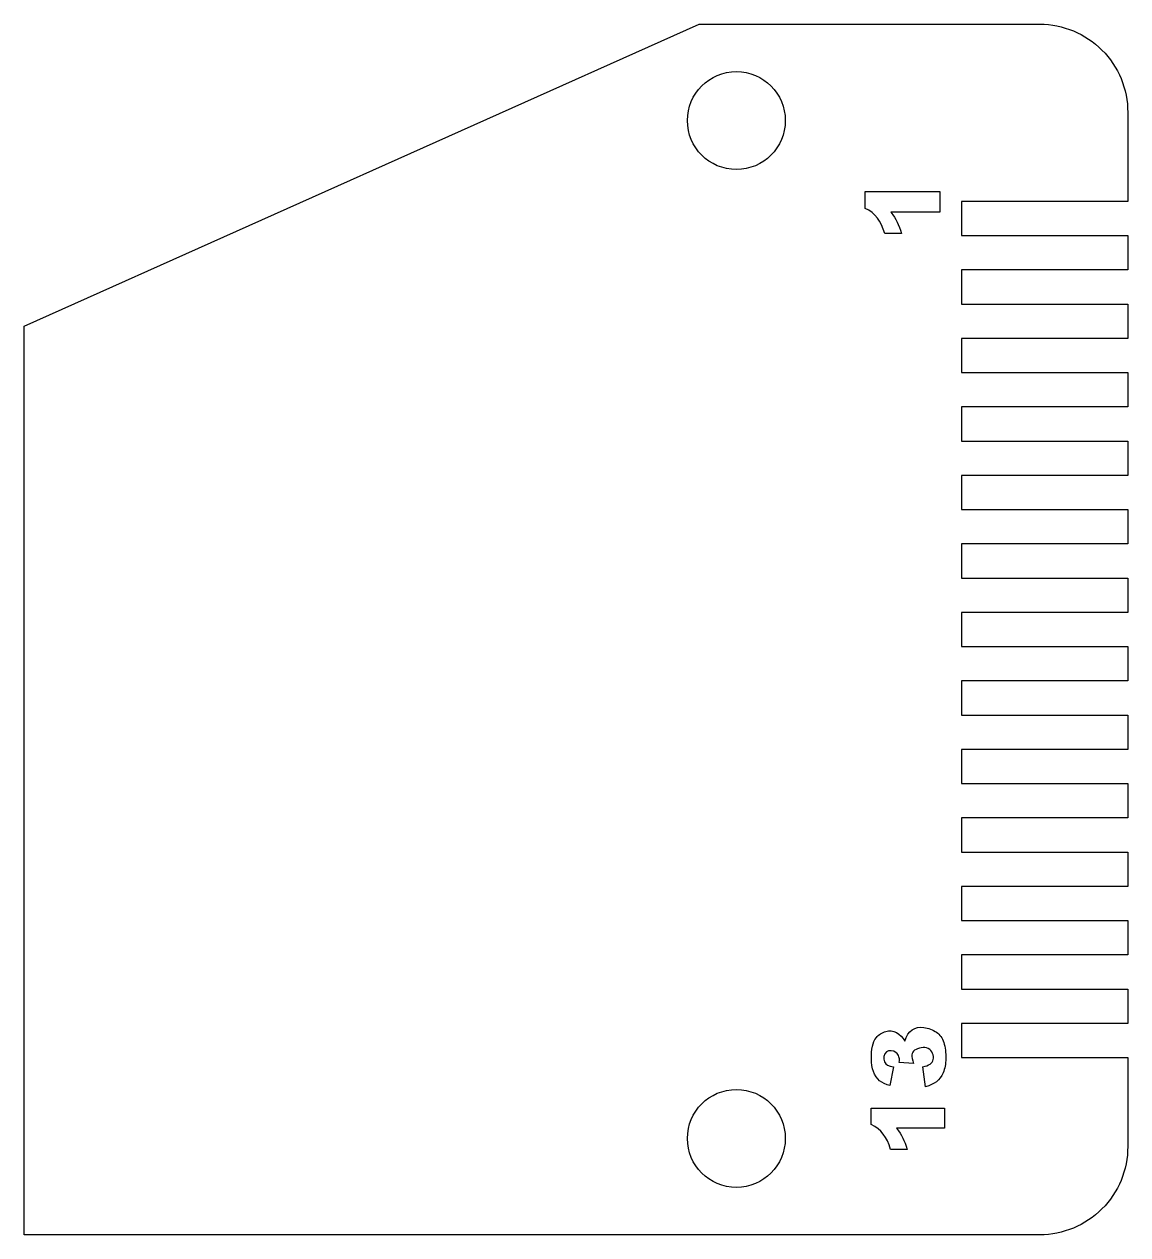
# Model space of a CAD drawing. Header units: millimetres. Extents: x -15.5 to -4.2, y -6.2 to 6.2.
import ezdxf

# ---------------------------------------------------------------- set-up
doc = ezdxf.new("R2010")
doc.units = ezdxf.units.MM
doc.layers.get('0').update_dxf_attribs({"linetype": 'CONTINUOUS'})

msp = doc.modelspace()

# ---------------------------------------------------------------- linework, layer by layer
for p, q in [((-6.926, 4.303), (-6.926, 4.476)), ((-6.926, 4.476), (-6.164, 4.476)), ((-6.164, 4.476), (-6.164, 4.265)), ((-6.164, 4.265), (-6.663, 4.265)), ((-6.555, 4.046), (-6.725, 4.046)), ((-6.432, -4.435), (-6.578, -4.424)), ((-6.637, -4.468), (-6.672, -4.661)), ((-6.308, -4.673), (-6.335, -4.468)), ((-6.863, -5.059), (-6.863, -4.89)), ((-6.863, -4.89), (-6.114, -4.89)), ((-6.114, -4.89), (-6.114, -5.097)), ((-6.114, -5.097), (-6.605, -5.097)), ((-6.498, -5.312), (-6.665, -5.312))]:
    msp.add_line(p, q)
msp.add_lwpolyline([(-4.242, 4.025), (-4.242, 3.675), (-5.942, 3.675), (-5.942, 3.325), (-4.242, 3.325), (-4.242, 2.975), (-5.942, 2.975), (-5.942, 2.625), (-4.242, 2.625), (-4.242, 2.275), (-5.942, 2.275), (-5.942, 1.925), (-4.242, 1.925), (-4.242, 1.575), (-5.942, 1.575), (-5.942, 1.225), (-4.242, 1.225), (-4.242, 0.875), (-5.942, 0.875), (-5.942, 0.525), (-4.242, 0.525), (-4.242, 0.175), (-5.942, 0.175), (-5.942, -0.175), (-4.242, -0.175), (-4.242, -0.525), (-5.942, -0.525), (-5.942, -0.875), (-4.242, -0.875), (-4.242, -1.225), (-5.942, -1.225), (-5.942, -1.575), (-4.242, -1.575), (-4.242, -1.925), (-5.942, -1.925), (-5.942, -2.275), (-4.242, -2.275), (-4.242, -2.625), (-5.942, -2.625), (-5.942, -2.975), (-4.242, -2.975), (-4.242, -3.325), (-5.942, -3.325), (-5.942, -3.675), (-4.242, -3.675), (-4.242, -4.025), (-5.942, -4.025), (-5.942, -4.375), (-4.242, -4.375), (-4.242, -5.284, -0.414214), (-5.142, -6.185), (-15.519, -6.185), (-15.519, 3.098), (-8.622, 6.185), (-5.142, 6.185, -0.414214), (-4.242, 5.284), (-4.242, 4.375), (-5.942, 4.375), (-5.942, 4.025)], format="xyb", close=True)
for centre in [(-8.242, 5.2), (-8.242, -5.2)]:
    msp.add_circle(centre, 0.5)
for points in [[(-6.725, 4.046), (-6.766, 4.175), (-6.82, 4.254), (-6.926, 4.303)], [(-6.663, 4.265), (-6.609, 4.193), (-6.583, 4.139), (-6.555, 4.046)], [(-6.665, -5.312), (-6.706, -5.186), (-6.759, -5.107), (-6.863, -5.059)], [(-6.605, -5.097), (-6.551, -5.167), (-6.525, -5.221), (-6.498, -5.312)]]:
    msp.add_open_spline(points, degree=3)
for points, knots in [([(-6.52, -4.207), (-6.492, -4.096), (-6.414, -4.054), (-6.325, -4.066), (-6.28, -4.071), (-6.233, -4.091), (-6.197, -4.116), (-6.162, -4.141), (-6.138, -4.172), (-6.123, -4.219), (-6.107, -4.266), (-6.1, -4.329), (-6.101, -4.385), (-6.103, -4.441), (-6.112, -4.489), (-6.128, -4.529), (-6.161, -4.607), (-6.22, -4.647), (-6.308, -4.673)], [0.31873, 0.31873, 0.31873, 0.31873, 0.3947156, 0.3947156, 0.3947156, 0.4327084, 0.4327084, 0.4327084, 0.4707012, 0.4707012, 0.4707012, 0.508694, 0.508694, 0.508694, 0.5466868, 0.5466868, 0.5466868, 0.6226724, 0.6226724, 0.6226724, 0.6226724]), ([(-6.672, -4.661), (-6.756, -4.639), (-6.813, -4.595), (-6.841, -4.518), (-6.868, -4.442), (-6.866, -4.332), (-6.852, -4.259), (-6.844, -4.223), (-6.834, -4.195), (-6.811, -4.169), (-6.788, -4.142), (-6.752, -4.116), (-6.715, -4.106), (-6.641, -4.086), (-6.564, -4.128), (-6.52, -4.207)], [0.054757, 0.054757, 0.054757, 0.054757, 0.1207502, 0.1207502, 0.1207502, 0.1867435, 0.1867435, 0.1867435, 0.2197401, 0.2197401, 0.2197401, 0.2527367, 0.2527367, 0.2527367, 0.31873, 0.31873, 0.31873, 0.31873]), ([(-6.578, -4.424), (-6.574, -4.391), (-6.575, -4.379), (-6.581, -4.365), (-6.586, -4.351), (-6.594, -4.335), (-6.608, -4.324), (-6.635, -4.301), (-6.682, -4.296), (-6.709, -4.317), (-6.735, -4.338), (-6.741, -4.386), (-6.728, -4.417), (-6.716, -4.448), (-6.685, -4.461), (-6.637, -4.468)], [0.8781165, 0.8781165, 0.8781165, 0.8781165, 0.8933519, 0.8933519, 0.8933519, 0.9085874, 0.9085874, 0.9085874, 0.9390583, 0.9390583, 0.9390583, 0.9695291, 0.9695291, 0.9695291, 1, 1, 1, 1]), ([(-6.335, -4.468), (-6.274, -4.456), (-6.238, -4.434), (-6.23, -4.395), (-6.221, -4.356), (-6.239, -4.301), (-6.281, -4.281), (-6.322, -4.261), (-6.386, -4.276), (-6.42, -4.3), (-6.453, -4.324), (-6.455, -4.356), (-6.432, -4.435)], [0.6802011, 0.6802011, 0.6802011, 0.6802011, 0.719465, 0.719465, 0.719465, 0.7587289, 0.7587289, 0.7587289, 0.7979929, 0.7979929, 0.7979929, 0.8372568, 0.8372568, 0.8372568, 0.8372568])]:
    msp.add_open_spline(points, degree=3, knots=knots)

doc.saveas('drawing.dxf')
